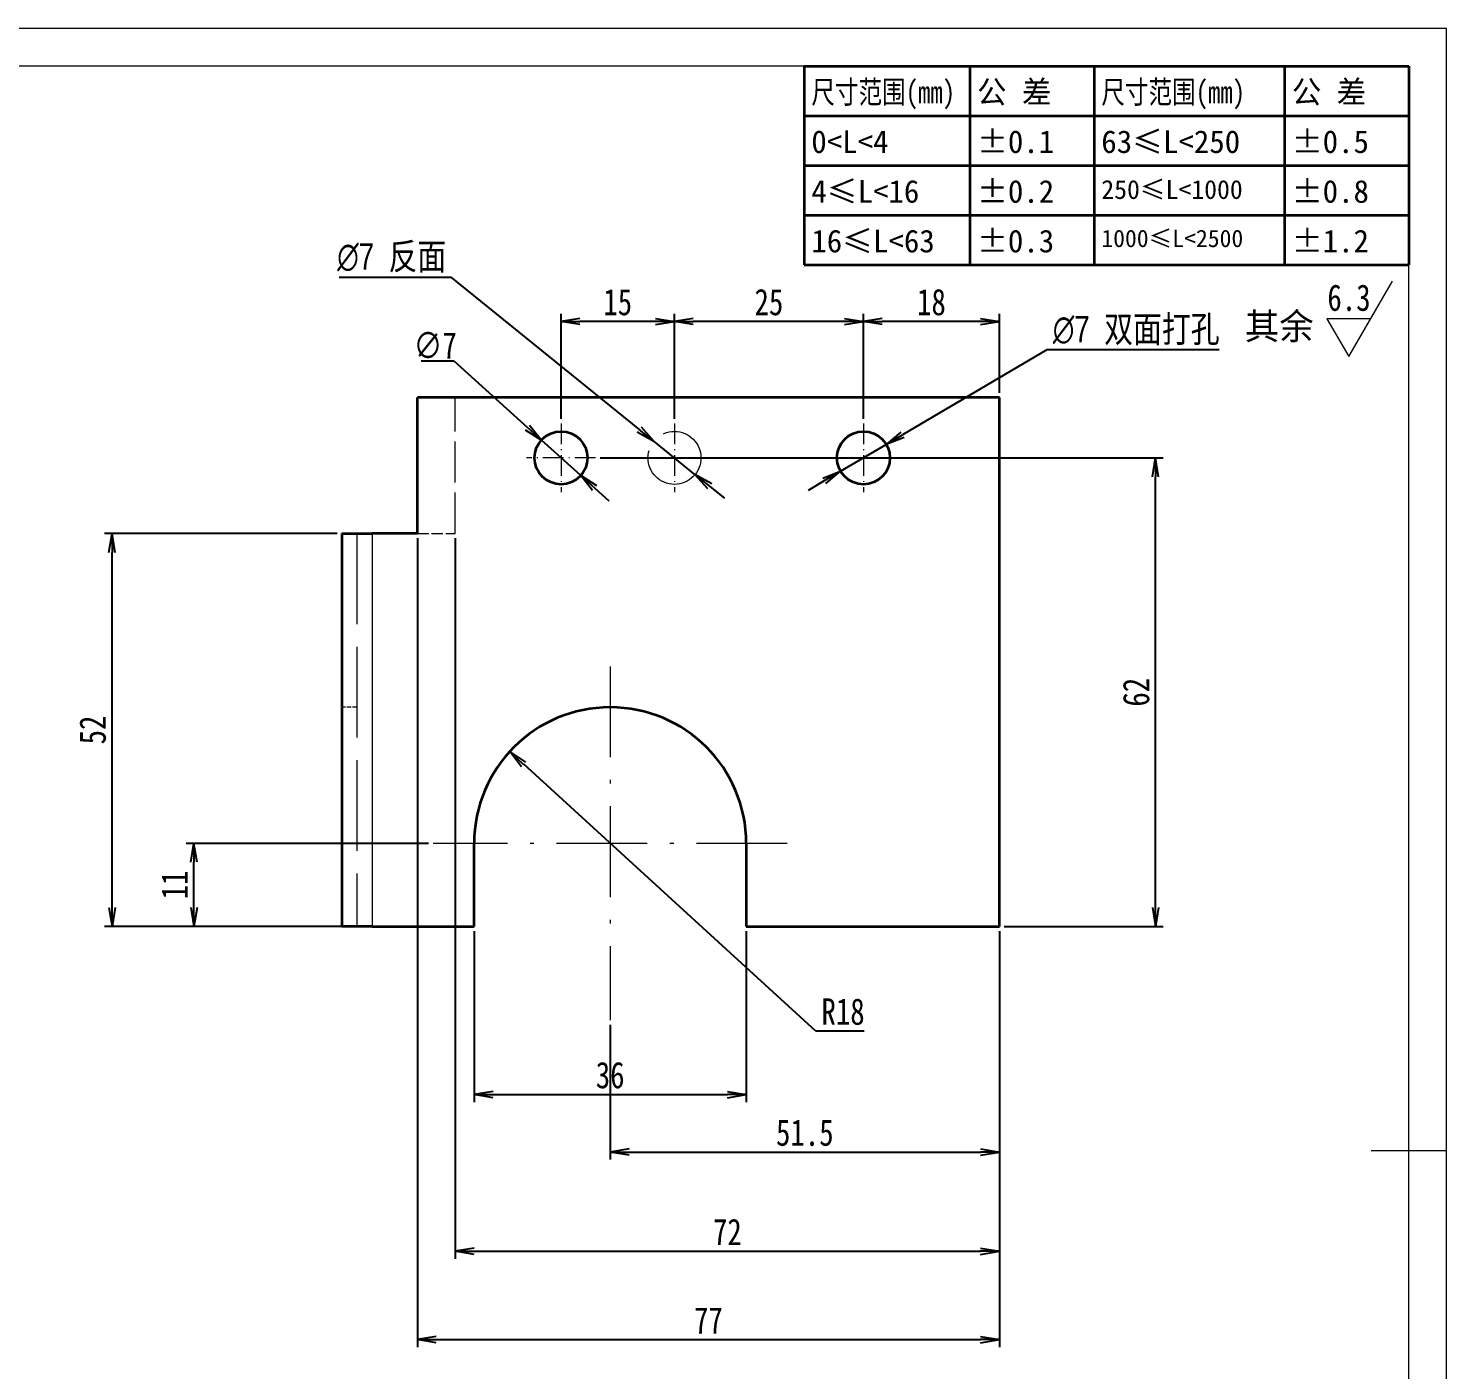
# Model space of a CAD drawing. Header units: millimetres. Extents: x -15766 to 80009, y -9701 to 15159.
# Drawn here: x 12819.4 to 13007, y 13373.3 to 13550.7 of the extents above; entities that cross this region are included whole.
import ezdxf
from ezdxf.enums import TextEntityAlignment as Align

# ---------------------------------------------------------------- set-up
doc = ezdxf.new("R2010")
doc.units = ezdxf.units.MM
for name, pattern in [('CENTER-HOKUTO_1', [16, 13, -1, 1, -1]), ('DASHDOT', [18.5, 12, -3, 0.5, -3]), ('DASHED', [15, 12, -3]), ('HIDDEN-HOKUTO_1', [2, 1, -1])]:
    doc.linetypes.add(name, pattern=pattern)
doc.layers.get('DEFPOINTS').update_dxf_attribs({"lineweight": 18})
for name, color, linetype, lineweight in [('AM_7', 2, 'CENTER-HOKUTO_1', 18), ('AM_HID', 1, 'HIDDEN-HOKUTO_1', 18), ('AM_VIS', 7, 'Continuous', 18), ('CDRAFT0', 7, 'Continuous', 18), ('DIM', 253, 'Continuous', 20), ('title_frame', 7, 'Continuous', 18), ('word_dim', 9, 'Continuous', 18), ('尺寸线层', 3, 'Continuous', 18), ('粗实线层', 7, 'Continuous', 35), ('粗实线层_1', 7, 'Continuous', 15)]:
    doc.layers.add(name, color=color, linetype=linetype, lineweight=lineweight)
doc.styles.add('DIM', font='', dxfattribs={"width": 0.8})
doc.styles.get('DIM').set_extended_font_data('NSimSun')
doc.dimstyles.new('1-1$0', dxfattribs={"dimtxt": 3.5, "dimasz": 2.5, "dimexe": 1, "dimexo": 0.625, "dimgap": 0.8, "dimtad": 1, "dimdsep": 46, "dimtxsty": 'DIM', "dimblk": 'OPEN', "dimcen": 0, "dimdle": 5, "dimclrd": 256, "dimclre": 256, "dimclrt": 3, "dimazin": 3, "dimtfac": 0.5, "dimtmove": 0, "dimatfit": 3, "dimldrblk": 'OPEN', "dimfxl": 0, "dimtolj": 1, "dimarcsym": 0})
doc.dimstyles.new('1-1$3', dxfattribs={"dimtxt": 3.5, "dimasz": 2.5, "dimexe": 1, "dimexo": 0.625, "dimgap": 0.3, "dimtad": 1, "dimtih": 1, "dimtoh": 1, "dimdsep": 46, "dimtxsty": 'DIM', "dimblk": 'OPEN', "dimcen": 0, "dimdle": 5, "dimclrd": 256, "dimclre": 256, "dimclrt": 3, "dimazin": 3, "dimtfac": 0.5, "dimtmove": 0, "dimatfit": 3, "dimldrblk": 'OPEN', "dimfxl": 0, "dimtolj": 1, "dimarcsym": 0})
doc.dimstyles.new('1-1$4', dxfattribs={"dimtxt": 3.5, "dimasz": 2.5, "dimexe": 1, "dimexo": 0.625, "dimgap": 0.8, "dimtad": 1, "dimtih": 1, "dimtoh": 1, "dimzin": 12, "dimdsep": 46, "dimtxsty": 'DIM', "dimblk": 'OPEN', "dimcen": 0, "dimdle": 5, "dimclrd": 256, "dimclre": 256, "dimclrt": 3, "dimazin": 3, "dimtfac": 0.5, "dimtmove": 0, "dimatfit": 3, "dimldrblk": 'OPEN', "dimfxl": 0, "dimtolj": 1, "dimarcsym": 0})

# ---------------------------------------------------------------- blocks, each defined once
blk = doc.blocks.new('自由公差_1')
at = {"layer": '粗实线层'}
for p, q in [((-80, 0), (0, 0)), ((-80, 0), (-80, -26.3)), ((-58.08, 0), (-58.08, -26.3)), ((-41.64, 0), (-41.64, -26.3)), ((-16.44, 0), (-16.44, -26.3)), ((0, 0), (0, -26.3)), ((-80, -6.58), (0, -6.58)), ((-80, -13.15), (0, -13.15)), ((-80, -19.73), (0, -19.73)), ((-80, -26.3), (0, -26.3))]:
    blk.add_line(p, q, dxfattribs=at)
at = {"layer": '尺寸线层', "linetype": 'Continuous', "attachment_point": 1, "line_spacing_factor": 0.9}
for s, insert, char_height, width in [('{\\W0.8;尺寸范围(mm)}', (-79.04, -1.92), 3, 22.6032), ('公 差', (-57.12, -1.92), 3, 22.6032), ('{\\W0.8;尺寸范围(mm)}', (-40.68, -1.92), 3, 22.6032), ('公 差', (-15.48, -1.92), 3, 22.6032), ('0<L<4', (-79.04, -8.49), 3, 22.6032), ('%%P0.1', (-57.12, -8.49), 3, 12.7119), ('63≤L<250', (-40.68, -8.49), 3, 22.6032), ('%%P0.5', (-15.48, -8.49), 3, 12.5771), ('4≤L<16', (-79.04, -15.07), 3, 22.6032), ('%%P0.2', (-57.12, -15.07), 3, 12.4769), ('250≤L<1000', (-40.68, -15.07), 2.5, 22.6032), ('%%P0.8', (-15.48, -15.07), 3, 13.0759), ('16≤L<63', (-79.04, -21.64), 3, 22.6032), ('%%P0.3', (-57.12, -21.64), 3, 12.7119), ('1000≤L<2500', (-40.68, -21.64), 2.3, 22.6032), ('%%P1.2', (-15.48, -21.64), 3, 12.8764)]:
    blk.add_mtext(s, dxfattribs=dict(at, insert=insert, char_height=char_height, width=width))
blk = doc.blocks.new('_OPEN')
at = {"color": 0, "linetype": 'ByBlock', "lineweight": -2}
for p, q in [((-1, 0.166667), (0, 0)), ((-1, -0.166667), (0, 0)), ((0, 0), (-1, 0))]:
    blk.add_line(p, q, dxfattribs=at)
blk = doc.blocks.new('*D1161')
at = {"layer": 'DEFPOINTS', "color": 0, "transparency": 16777216}
for p in [(12830.46, 13483.9), (12860.85, 13483.9), (12860.85, 13431.9)]:
    blk.add_point(p, dxfattribs=at)
at = {"layer": 'word_dim', "linetype": 'Continuous', "lineweight": -2, "transparency": 16777216}
for p, q in [((12860.23, 13483.9), (12829.46, 13483.9)), ((12830.46, 13434.4), (12830.46, 13481.4)), ((12860.23, 13431.9), (12829.46, 13431.9))]:
    blk.add_line(p, q, dxfattribs=at)
at = {"layer": 'word_dim', "lineweight": -2, "transparency": 16777216, "xscale": 2.5, "yscale": 2.5, "zscale": 2.5}
for p, rotation in [((12830.46, 13483.9), 90), ((12830.46, 13431.9), 270)]:
    blk.add_blockref('_OPEN', p, dxfattribs=dict(at, rotation=rotation))
at = {"layer": 'word_dim', "color": 3, "transparency": 16777216, "insert": (12827.91, 13457.9), "char_height": 3.5, "attachment_point": 5, "rotation": 90, "style": 'DIM'}
blk.add_mtext('\\A1;52', dxfattribs=at)
blk = doc.blocks.new('*X590')
at = {"layer": 'CDRAFT0'}
for p, q in [((420, 297), (0, 297)), ((420, 0), (420, 297))]:
    blk.add_line(p, q, dxfattribs=at)
at = {"layer": '粗实线层_1'}
for p, q in [((415, 292), (25, 292)), ((415, 5), (415, 292)), ((420, 148.5), (410, 148.5))]:
    blk.add_line(p, q, dxfattribs=at)
blk = doc.blocks.new('*D1162')
at = {"layer": 'DEFPOINTS', "color": 0, "transparency": 16777216}
for p in [(12875.85, 13483.9), (12947.85, 13431.9), (12947.85, 13388.94)]:
    blk.add_point(p, dxfattribs=at)
at = {"layer": 'word_dim', "linetype": 'Continuous', "lineweight": -2, "transparency": 16777216}
for p, q in [((12875.85, 13483.28), (12875.85, 13387.94)), ((12947.85, 13431.28), (12947.85, 13387.94)), ((12878.35, 13388.94), (12945.35, 13388.94))]:
    blk.add_line(p, q, dxfattribs=at)
at = {"layer": 'word_dim', "lineweight": -2, "transparency": 16777216, "xscale": 2.5, "yscale": 2.5, "zscale": 2.5, "rotation": 180}
blk.add_blockref('_OPEN', (12875.85, 13388.94), dxfattribs=at)
at = {"layer": 'word_dim', "lineweight": -2, "transparency": 16777216, "xscale": 2.5, "yscale": 2.5, "zscale": 2.5}
blk.add_blockref('_OPEN', (12947.85, 13388.94), dxfattribs=at)
at = {"layer": 'word_dim', "color": 3, "transparency": 16777216, "insert": (12911.85, 13391.49), "char_height": 3.5, "attachment_point": 5, "style": 'DIM'}
blk.add_mtext('\\A1;72', dxfattribs=at)
blk = doc.blocks.new('*D1163')
at = {"layer": 'DEFPOINTS', "color": 0, "transparency": 16777216}
for p in [(12870.85, 13483.9), (12947.85, 13431.9), (12947.85, 13377.24)]:
    blk.add_point(p, dxfattribs=at)
at = {"layer": 'word_dim', "linetype": 'Continuous', "lineweight": -2, "transparency": 16777216}
for p, q in [((12870.85, 13483.28), (12870.85, 13376.24)), ((12947.85, 13431.28), (12947.85, 13376.24)), ((12873.35, 13377.24), (12945.35, 13377.24))]:
    blk.add_line(p, q, dxfattribs=at)
at = {"layer": 'word_dim', "lineweight": -2, "transparency": 16777216, "xscale": 2.5, "yscale": 2.5, "zscale": 2.5, "rotation": 180}
blk.add_blockref('_OPEN', (12870.85, 13377.24), dxfattribs=at)
at = {"layer": 'word_dim', "lineweight": -2, "transparency": 16777216, "xscale": 2.5, "yscale": 2.5, "zscale": 2.5}
blk.add_blockref('_OPEN', (12947.85, 13377.24), dxfattribs=at)
at = {"layer": 'word_dim', "color": 3, "transparency": 16777216, "insert": (12909.35, 13379.79), "char_height": 3.5, "attachment_point": 5, "style": 'DIM'}
blk.add_mtext('\\A1;77', dxfattribs=at)
blk = doc.blocks.new('*D1164')
at = {"layer": 'DEFPOINTS', "color": 0, "transparency": 16777216}
for p in [(12947.85, 13431.9), (12896.35, 13419.5), (12947.85, 13402.06)]:
    blk.add_point(p, dxfattribs=at)
at = {"layer": 'word_dim', "linetype": 'Continuous', "lineweight": -2, "transparency": 16777216}
for p, q in [((12947.85, 13431.28), (12947.85, 13401.06)), ((12896.35, 13418.88), (12896.35, 13401.06)), ((12898.85, 13402.06), (12945.35, 13402.06))]:
    blk.add_line(p, q, dxfattribs=at)
at = {"layer": 'word_dim', "lineweight": -2, "transparency": 16777216, "xscale": 2.5, "yscale": 2.5, "zscale": 2.5, "rotation": 180}
blk.add_blockref('_OPEN', (12896.35, 13402.06), dxfattribs=at)
at = {"layer": 'word_dim', "lineweight": -2, "transparency": 16777216, "xscale": 2.5, "yscale": 2.5, "zscale": 2.5}
blk.add_blockref('_OPEN', (12947.85, 13402.06), dxfattribs=at)
at = {"layer": 'word_dim', "color": 3, "transparency": 16777216, "insert": (12922.1, 13404.61), "char_height": 3.5, "attachment_point": 5, "style": 'DIM'}
blk.add_mtext('\\A1;51.5', dxfattribs=at)
blk = doc.blocks.new('*D1165')
at = {"layer": 'DEFPOINTS', "color": 0, "transparency": 16777216}
for p in [(12841.28, 13442.9), (12872.95, 13442.9), (12870.85, 13431.9)]:
    blk.add_point(p, dxfattribs=at)
at = {"layer": 'word_dim', "linetype": 'Continuous', "lineweight": -2, "transparency": 16777216}
for p, q in [((12872.33, 13442.9), (12840.28, 13442.9)), ((12841.28, 13434.4), (12841.28, 13440.4)), ((12870.23, 13431.9), (12840.28, 13431.9))]:
    blk.add_line(p, q, dxfattribs=at)
at = {"layer": 'word_dim', "lineweight": -2, "transparency": 16777216, "xscale": 2.5, "yscale": 2.5, "zscale": 2.5}
for p, rotation in [((12841.28, 13442.9), 90), ((12841.28, 13431.9), 270)]:
    blk.add_blockref('_OPEN', p, dxfattribs=dict(at, rotation=rotation))
at = {"layer": 'word_dim', "color": 3, "transparency": 16777216, "insert": (12838.73, 13437.4), "char_height": 3.5, "attachment_point": 5, "rotation": 90, "style": 'DIM'}
blk.add_mtext('\\A1;11', dxfattribs=at)
blk = doc.blocks.new('*D1166')
at = {"layer": 'DEFPOINTS', "color": 0, "transparency": 16777216}
for p in [(12878.35, 13431.9), (12914.35, 13431.9), (12914.35, 13409.67)]:
    blk.add_point(p, dxfattribs=at)
at = {"layer": 'word_dim', "linetype": 'Continuous', "lineweight": -2, "transparency": 16777216}
for p, q in [((12878.35, 13431.28), (12878.35, 13408.67)), ((12914.35, 13431.28), (12914.35, 13408.67)), ((12880.85, 13409.67), (12911.85, 13409.67))]:
    blk.add_line(p, q, dxfattribs=at)
at = {"layer": 'word_dim', "lineweight": -2, "transparency": 16777216, "xscale": 2.5, "yscale": 2.5, "zscale": 2.5, "rotation": 180}
blk.add_blockref('_OPEN', (12878.35, 13409.67), dxfattribs=at)
at = {"layer": 'word_dim', "lineweight": -2, "transparency": 16777216, "xscale": 2.5, "yscale": 2.5, "zscale": 2.5}
blk.add_blockref('_OPEN', (12914.35, 13409.67), dxfattribs=at)
at = {"layer": 'word_dim', "color": 3, "transparency": 16777216, "insert": (12896.35, 13412.22), "char_height": 3.5, "attachment_point": 5, "style": 'DIM'}
blk.add_mtext('\\A1;36', dxfattribs=at)
blk = doc.blocks.new('*D1167')
at = {"layer": 'DEFPOINTS', "color": 0, "transparency": 16777216}
for p in [(12883.06, 13455.04), (12896.35, 13442.9)]:
    blk.add_point(p, dxfattribs=at)
at = {"layer": 'word_dim', "linetype": 'Continuous', "lineweight": -2, "transparency": 16777216}
for p, q in [((12923.54, 13418.07), (12884.91, 13453.36)), ((12929.97, 13418.07), (12923.54, 13418.07))]:
    blk.add_line(p, q, dxfattribs=at)
at = {"layer": 'word_dim', "lineweight": -2, "transparency": 16777216, "xscale": 2.5, "yscale": 2.5, "zscale": 2.5, "rotation": 137.5910655029375}
blk.add_blockref('_OPEN', (12883.06, 13455.04), dxfattribs=at)
at = {"layer": 'word_dim', "color": 3, "transparency": 16777216, "insert": (12927.16, 13420.62), "char_height": 3.5, "attachment_point": 5, "style": 'DIM'}
blk.add_mtext('\\A1;R18', dxfattribs=at)
blk = doc.blocks.new('*D1168')
at = {"layer": 'DEFPOINTS', "color": 0, "transparency": 16777216}
for p in [(12894.4, 13493.9), (12968.49, 13493.9), (12947.85, 13431.9)]:
    blk.add_point(p, dxfattribs=at)
at = {"layer": 'word_dim', "linetype": 'Continuous', "lineweight": -2, "transparency": 16777216}
for p, q in [((12895.03, 13493.9), (12969.49, 13493.9)), ((12968.49, 13434.4), (12968.49, 13491.4)), ((12948.48, 13431.9), (12969.49, 13431.9))]:
    blk.add_line(p, q, dxfattribs=at)
at = {"layer": 'word_dim', "lineweight": -2, "transparency": 16777216, "xscale": 2.5, "yscale": 2.5, "zscale": 2.5}
for p, rotation in [((12968.49, 13493.9), 90), ((12968.49, 13431.9), 270)]:
    blk.add_blockref('_OPEN', p, dxfattribs=dict(at, rotation=rotation))
at = {"layer": 'word_dim', "color": 3, "transparency": 16777216, "insert": (12965.94, 13462.9), "char_height": 3.5, "attachment_point": 5, "rotation": 90, "style": 'DIM'}
blk.add_mtext('\\A1;62', dxfattribs=at)
blk = doc.blocks.new('*D1169')
at = {"layer": 'DEFPOINTS', "color": 0, "transparency": 16777216}
for p in [(12929.85, 13511.95), (12947.85, 13501.9), (12929.85, 13498.45)]:
    blk.add_point(p, dxfattribs=at)
at = {"layer": 'word_dim', "linetype": 'Continuous', "lineweight": -2, "transparency": 16777216}
for p, q in [((12929.85, 13499.08), (12929.85, 13512.95)), ((12947.85, 13502.53), (12947.85, 13512.95)), ((12945.35, 13511.95), (12932.35, 13511.95))]:
    blk.add_line(p, q, dxfattribs=at)
at = {"layer": 'word_dim', "lineweight": -2, "transparency": 16777216, "xscale": 2.5, "yscale": 2.5, "zscale": 2.5, "rotation": 180}
blk.add_blockref('_OPEN', (12929.85, 13511.95), dxfattribs=at)
at = {"layer": 'word_dim', "lineweight": -2, "transparency": 16777216, "xscale": 2.5, "yscale": 2.5, "zscale": 2.5}
blk.add_blockref('_OPEN', (12947.85, 13511.95), dxfattribs=at)
at = {"layer": 'word_dim', "color": 3, "transparency": 16777216, "insert": (12938.85, 13514.5), "char_height": 3.5, "attachment_point": 5, "style": 'DIM'}
blk.add_mtext('\\A1;18', dxfattribs=at)
blk = doc.blocks.new('*D1170')
at = {"layer": 'DEFPOINTS', "color": 0, "transparency": 16777216}
for p in [(12904.85, 13511.95), (12904.85, 13498.45), (12929.85, 13498.45)]:
    blk.add_point(p, dxfattribs=at)
at = {"layer": 'word_dim', "linetype": 'Continuous', "lineweight": -2, "transparency": 16777216}
for p, q in [((12904.85, 13499.08), (12904.85, 13512.95)), ((12929.85, 13499.08), (12929.85, 13512.95)), ((12927.35, 13511.95), (12907.35, 13511.95))]:
    blk.add_line(p, q, dxfattribs=at)
at = {"layer": 'word_dim', "lineweight": -2, "transparency": 16777216, "xscale": 2.5, "yscale": 2.5, "zscale": 2.5, "rotation": 180}
blk.add_blockref('_OPEN', (12904.85, 13511.95), dxfattribs=at)
at = {"layer": 'word_dim', "lineweight": -2, "transparency": 16777216, "xscale": 2.5, "yscale": 2.5, "zscale": 2.5}
blk.add_blockref('_OPEN', (12929.85, 13511.95), dxfattribs=at)
at = {"layer": 'word_dim', "color": 3, "transparency": 16777216, "insert": (12917.35, 13514.5), "char_height": 3.5, "attachment_point": 5, "style": 'DIM'}
blk.add_mtext('\\A1;25', dxfattribs=at)
blk = doc.blocks.new('*D1171')
at = {"layer": 'DEFPOINTS', "color": 0, "transparency": 16777216}
for p in [(12889.85, 13511.95), (12889.85, 13498.45), (12904.85, 13498.45)]:
    blk.add_point(p, dxfattribs=at)
at = {"layer": 'word_dim', "linetype": 'Continuous', "lineweight": -2, "transparency": 16777216}
for p, q in [((12889.85, 13499.08), (12889.85, 13512.95)), ((12904.85, 13499.08), (12904.85, 13512.95)), ((12902.35, 13511.95), (12892.35, 13511.95))]:
    blk.add_line(p, q, dxfattribs=at)
at = {"layer": 'word_dim', "lineweight": -2, "transparency": 16777216, "xscale": 2.5, "yscale": 2.5, "zscale": 2.5, "rotation": 180}
blk.add_blockref('_OPEN', (12889.85, 13511.95), dxfattribs=at)
at = {"layer": 'word_dim', "lineweight": -2, "transparency": 16777216, "xscale": 2.5, "yscale": 2.5, "zscale": 2.5}
blk.add_blockref('_OPEN', (12904.85, 13511.95), dxfattribs=at)
at = {"layer": 'word_dim', "color": 3, "transparency": 16777216, "insert": (12897.35, 13514.5), "char_height": 3.5, "attachment_point": 5, "style": 'DIM'}
blk.add_mtext('\\A1;15', dxfattribs=at)
blk = doc.blocks.new('*D1172')
at = {"layer": 'DEFPOINTS', "color": 0, "transparency": 16777216}
for p in [(12932.87, 13495.68), (12926.83, 13492.13)]:
    blk.add_point(p, dxfattribs=at)
at = {"layer": 'word_dim', "linetype": 'Continuous', "lineweight": -2, "transparency": 16777216}
for p, q in [((12954.11, 13508.19), (12935.02, 13496.95)), ((12976.89, 13508.19), (12954.11, 13508.19)), ((12926.83, 13492.13), (12932.87, 13495.68)), ((12924.68, 13490.86), (12922.53, 13489.59))]:
    blk.add_line(p, q, dxfattribs=at)
at = {"layer": 'word_dim', "lineweight": -2, "transparency": 16777216, "xscale": 2.5, "yscale": 2.5, "zscale": 2.5}
for p, rotation in [((12932.87, 13495.68), 210.4921068909019), ((12926.83, 13492.13), 30.49210689090197)]:
    blk.add_blockref('_OPEN', p, dxfattribs=dict(at, rotation=rotation))
at = {"layer": 'word_dim', "color": 3, "transparency": 16777216, "insert": (12965.94, 13510.75), "char_height": 3.5, "attachment_point": 5, "style": 'DIM'}
blk.add_mtext('\\A1;{\\fGulim|b0|i0|c129|p0;∅7} 双面打孔', dxfattribs=at)
blk = doc.blocks.new('*D1173')
at = {"layer": 'DEFPOINTS', "color": 0, "transparency": 16777216}
for p in [(12902.13, 13496.1), (12907.57, 13491.7)]:
    blk.add_point(p, dxfattribs=at)
at = {"layer": 'word_dim', "linetype": 'Continuous', "lineweight": -2, "transparency": 16777216}
for p, q in [((12860.49, 13517.81), (12875.28, 13517.81)), ((12875.28, 13517.81), (12900.18, 13497.68)), ((12907.57, 13491.7), (12902.13, 13496.1)), ((12909.52, 13490.13), (12911.46, 13488.56))]:
    blk.add_line(p, q, dxfattribs=at)
at = {"layer": 'word_dim', "lineweight": -2, "transparency": 16777216, "xscale": 2.5, "yscale": 2.5, "zscale": 2.5}
for p, rotation in [((12902.13, 13496.1), 321.0475922749151), ((12907.57, 13491.7), 141.0475922749151)]:
    blk.add_blockref('_OPEN', p, dxfattribs=dict(at, rotation=rotation))
at = {"layer": 'word_dim', "color": 3, "transparency": 16777216, "insert": (12867.46, 13520.36), "char_height": 3.5, "attachment_point": 5, "style": 'DIM'}
blk.add_mtext('\\A1;{\\fGulim|b0|i0|c129|p0;∅7} 反面', dxfattribs=at)
blk = doc.blocks.new('*D1174')
at = {"layer": 'DEFPOINTS', "color": 0, "transparency": 16777216}
for p in [(12887.25, 13496.25), (12892.45, 13491.56)]:
    blk.add_point(p, dxfattribs=at)
at = {"layer": 'word_dim', "linetype": 'Continuous', "lineweight": -2, "transparency": 16777216}
for p, q in [((12871.34, 13506.73), (12875.65, 13506.73)), ((12875.65, 13506.73), (12885.4, 13497.93)), ((12892.45, 13491.56), (12887.25, 13496.25)), ((12894.3, 13489.88), (12896.16, 13488.21))]:
    blk.add_line(p, q, dxfattribs=at)
at = {"layer": 'word_dim', "lineweight": -2, "transparency": 16777216, "xscale": 2.5, "yscale": 2.5, "zscale": 2.5}
for p, rotation in [((12887.25, 13496.25), 317.9152376717272), ((12892.45, 13491.56), 137.9152376717272)]:
    blk.add_blockref('_OPEN', p, dxfattribs=dict(at, rotation=rotation))
at = {"layer": 'word_dim', "color": 3, "transparency": 16777216, "insert": (12873.2, 13508.78), "char_height": 3.5, "attachment_point": 5, "style": 'DIM'}
blk.add_mtext('\\A1;∅7', dxfattribs=at)

msp = doc.modelspace()

# ---------------------------------------------------------------- linework, layer by layer
at = {"color": 7, "lineweight": 13}
msp.add_line((12864.85026, 13483.90363), (12864.85026, 13431.90363), dxfattribs=at)
at = {"layer": 'AM_7', "linetype": 'DASHDOT', "lineweight": 13, "ltscale": 0.227499}
for p, q in [((12889.85026, 13498.45362), (12889.85026, 13489.35364)), ((12904.85026, 13498.45362), (12904.85026, 13489.35364)), ((12929.85026, 13498.45362), (12929.85026, 13489.35364))]:
    msp.add_line(p, q, dxfattribs=at)
at = {"layer": 'AM_7', "linetype": 'DASHDOT', "lineweight": 13, "ltscale": 0.227502}
for p, q in [((12894.40031, 13493.90363), (12885.30022, 13493.90363)), ((12909.40031, 13493.90363), (12900.30022, 13493.90363)), ((12934.40031, 13493.90363), (12925.30022, 13493.90363))]:
    msp.add_line(p, q, dxfattribs=at)
at = {"layer": 'AM_7', "linetype": 'DASHDOT', "lineweight": 13}
for p, q in [((12896.35026, 13466.30366), (12896.35026, 13419.50361)), ((12919.75017, 13442.90363), (12872.95036, 13442.90363))]:
    msp.add_line(p, q, dxfattribs=at)
at = {"layer": 'AM_7', "linetype": 'DASHDOT', "lineweight": 13, "ltscale": 0.06001}
msp.add_line((12863.05022, 13442.90363), (12860.64982, 13442.90363), dxfattribs=at)
at = {"layer": 'AM_HID', "linetype": 'DASHED', "lineweight": 13, "ltscale": 0.45}
msp.add_line((12875.85026, 13483.90363), (12875.85026, 13501.90363), dxfattribs=at)
at = {"layer": 'AM_HID', "linetype": 'DASHED', "lineweight": 13}
for p, q in [((12862.85026, 13483.90363), (12862.85026, 13431.90363)), ((12864.85026, 13483.90363), (12864.85026, 13431.90363)), ((12864.85026, 13483.90363), (12864.85026, 13431.90363)), ((12864.85026, 13483.90363), (12864.85026, 13431.90363))]:
    msp.add_line(p, q, dxfattribs=at)
at = {"layer": 'AM_HID', "linetype": 'DASHED', "lineweight": 13, "ltscale": 0.125}
msp.add_line((12870.85026, 13483.90363), (12875.85026, 13483.90363), dxfattribs=at)
at = {"layer": 'AM_HID', "linetype": 'DASHED', "lineweight": 13, "ltscale": 0.05}
for p, q in [((12862.85026, 13460.90363), (12860.85026, 13460.90363)), ((12862.85026, 13460.90363), (12860.85026, 13460.90363)), ((12860.85026, 13442.90363), (12862.85026, 13442.90363)), ((12860.85026, 13442.90363), (12862.85026, 13442.90363)), ((12860.85026, 13442.90363), (12862.85026, 13442.90363)), ((12860.85026, 13442.90363), (12862.85026, 13442.90363))]:
    msp.add_line(p, q, dxfattribs=at)
at = {"layer": 'AM_HID', "linetype": 'DASHED', "lineweight": 13}
msp.add_circle((12904.85026, 13493.90363), 3.5, dxfattribs=at)
at = {"layer": 'AM_VIS', "lineweight": 35}
for p, q in [((12947.85026, 13501.90363), (12870.85026, 13501.90363)), ((12947.85026, 13431.90363), (12947.85026, 13501.90363)), ((12860.85026, 13483.90363), (12860.85026, 13431.90363)), ((12914.35026, 13431.90363), (12947.85026, 13431.90363))]:
    msp.add_line(p, q, dxfattribs=at)
at = {"layer": 'AM_VIS', "lineweight": 35, "ltscale": 0.45}
msp.add_line((12870.85026, 13483.90363), (12870.85026, 13501.90363), dxfattribs=at)
at = {"layer": 'AM_VIS', "lineweight": 35, "ltscale": 0.1}
for p, q in [((12860.85026, 13483.90363), (12864.85026, 13483.90363)), ((12864.85026, 13431.90363), (12860.85026, 13431.90363))]:
    msp.add_line(p, q, dxfattribs=at)
at = {"layer": 'AM_VIS', "lineweight": 35, "ltscale": 0.15}
msp.add_line((12870.85026, 13483.90363), (12864.85026, 13483.90363), dxfattribs=at)
at = {"layer": 'AM_VIS', "lineweight": 35, "ltscale": 0.275}
for p, q in [((12878.35026, 13431.90363), (12878.35026, 13442.90363)), ((12914.35026, 13442.90363), (12914.35026, 13431.90363))]:
    msp.add_line(p, q, dxfattribs=at)
at = {"layer": 'AM_VIS', "lineweight": 35, "ltscale": 0.3375}
msp.add_line((12864.85026, 13431.90363), (12878.35026, 13431.90363), dxfattribs=at)
at = {"layer": 'AM_VIS', "lineweight": 35}
for centre in [(12889.85026, 13493.90363), (12929.85026, 13493.90363)]:
    msp.add_circle(centre, 3.5, dxfattribs=at)
for centre, radius, start, end in [((12929.85026, 13493.90363), 3.5, 151.351309, 152.397886), ((12896.35026, 13442.90363), 18, 0, 179.999995)]:
    msp.add_arc(centre, radius, start, end, dxfattribs=at)
at = {"layer": 'DIM'}
for p, q in [((12994.05671, 13507.30629), (12999.83021, 13517.30629)), ((12996.94346, 13512.30629), (12991.16995, 13512.30629)), ((12991.16995, 13512.30629), (12994.05671, 13507.30629))]:
    msp.add_line(p, q, dxfattribs=at)

# ---------------------------------------------------------------- block references
at = {"layer": 'title_frame'}
for name, p in [('*X590', (12587.00159, 13253.73384)), ('自由公差_1', (13002.00159, 13545.73384))]:
    msp.add_blockref(name, p, dxfattribs=at)

# ---------------------------------------------------------------- texts
at = {"layer": 'DIM', "color": 2, "style": 'DIM', "width": 0.8}
msp.add_attdef('6.3', text='0.0', height=3.5, dxfattribs=at).set_placement((12996.94346, 13512.30629), align=Align.BOTTOM_RIGHT)
at = {"layer": 'word_dim', "linetype": 'Continuous', "insert": (12980.31674, 13513.07215), "char_height": 3.5, "width": 10.860604, "attachment_point": 1}
msp.add_mtext('{\\C3;其余}', dxfattribs=at)

# ---------------------------------------------------------------- dimensions: what is measured, and where the dimension line sits
at = {"layer": 'word_dim', "color": 3}
for p1, p2, text, picture, middle in [((12907.5721, 13491.70327), (12902.12842, 13496.10399), '{\\fGulim|b0|i0|c129|p0;<>} 反面', '*D1173', (12867.45835, 13517.81021)), ((12926.83432, 13492.12766), (12932.86621, 13495.6796), '{\\fGulim|b0|i0|c129|p0;<>} 双面打孔', '*D1172', (12965.93697, 13508.19094))]:
    dim = msp.add_diameter_dim_2p(p1=p1, p2=p2, text=text, dimstyle='1-1$3', dxfattribs=at)
    dim.commit()
    dim.dimension.update_dxf_attribs({"geometry": picture, "text_midpoint": middle, "dimtype": 163})
for base, p1, p2, picture, middle in [((12889.85026, 13511.95451), (12904.85026, 13498.45362), (12889.85026, 13498.45362), '*D1171', (12897.35026, 13514.50451)), ((12904.85026, 13511.95451), (12929.85026, 13498.45362), (12904.85026, 13498.45362), '*D1170', (12917.35026, 13514.50451)), ((12929.85026, 13511.95451), (12947.85026, 13501.90363), (12929.85026, 13498.45362), '*D1169', (12938.85026, 13514.50451)), ((12947.85026, 13377.2407), (12870.85026, 13483.90363), (12947.85026, 13431.90363), '*D1163', (12909.35026, 13379.7907)), ((12947.85026, 13388.93992), (12875.85026, 13483.90363), (12947.85026, 13431.90363), '*D1162', (12911.85026, 13391.48992)), ((12914.35026, 13409.6696), (12878.35026, 13431.90363), (12914.35026, 13431.90363), '*D1166', (12896.35026, 13412.2196)), ((12947.85026, 13402.06358), (12896.35026, 13419.50361), (12947.85026, 13431.90363), '*D1164', (12922.10026, 13404.61358))]:
    dim = msp.add_linear_dim(base=base, p1=p1, p2=p2, dimstyle='1-1$0', dxfattribs=at)
    dim.commit()
    dim.dimension.update_dxf_attribs({"geometry": picture, "text_midpoint": middle})
dim = msp.add_diameter_dim_2p(p1=(12892.4478, 13491.55783), p2=(12887.25272, 13496.24943), dimstyle='1-1$3', dxfattribs=at)
dim.commit()
dim.dimension.update_dxf_attribs({"geometry": '*D1174', "text_midpoint": (12873.19791, 13506.72916), "dimtype": 163})
for base, p1, p2, picture, middle in [((12968.49368, 13493.90363), (12947.85026, 13431.90363), (12894.40031, 13493.90363), '*D1168', (12965.94368, 13462.90363)), ((12830.46388, 13483.90363), (12860.85026, 13431.90363), (12860.85026, 13483.90363), '*D1161', (12827.91388, 13457.90363)), ((12841.27887, 13442.90363), (12870.85026, 13431.90363), (12872.95036, 13442.90363), '*D1165', (12838.72887, 13437.40363))]:
    dim = msp.add_linear_dim(base=base, p1=p1, p2=p2, angle=90, dimstyle='1-1$0', dxfattribs=at)
    dim.commit()
    dim.dimension.update_dxf_attribs({"geometry": picture, "text_midpoint": middle})
dim = msp.add_radius_dim(center=(12896.35026, 13442.90363), mpoint=(12883.05996, 13455.04315), dimstyle='1-1$4', dxfattribs=at)
dim.commit()
dim.dimension.update_dxf_attribs({"geometry": '*D1167', "text_midpoint": (12927.1589, 13418.07238), "dimtype": 164})

doc.saveas('drawing.dxf')
